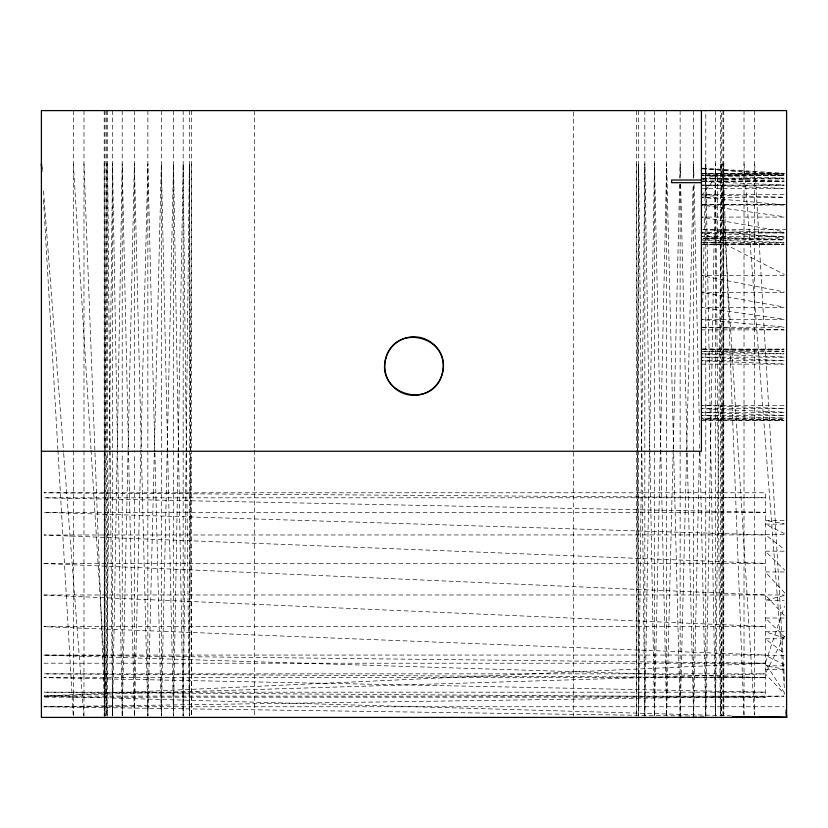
<?xml version="1.0" encoding="UTF-8"?>
<svg xmlns="http://www.w3.org/2000/svg" width="828" height="828" viewBox="0 0 828 828"><rect width="100%" height="100%" fill="white"/><g stroke="black" fill="none" stroke-linecap="round" stroke-linejoin="round"><path stroke-width="0.62" stroke-dasharray="4.14 3.1" d="M104.214 716.106L105.239 450.96M105.239 449.666L106.346 163.83M186.414 453.547L189.353 716.106L190.388 453.547L191.496 716.106L191.506 450.96M191.506 163.83L190.388 452.254L189.364 163.83L186.134 452.254M723.786 163.83L721.654 716.106L721.654 110.6M109.327 450.96L106.357 716.106L106.346 453.547M109.348 449.666L112.546 163.83L117.535 449.666M178.569 453.547L183.143 716.106L186.124 453.547M636.494 163.83L638.626 716.106L644.836 163.83L654.462 716.106L666.654 163.83L673.599 449.004M702.755 302.22L705.798 163.83L715.433 716.106L721.654 163.83M110.165 450.96L112.536 716.106L117.193 450.96M117.214 449.666L122.202 163.83L128.485 449.666M167.711 453.547L173.487 716.106L178.113 453.547M178.134 452.254L183.164 163.83L186.403 452.254M636.494 110.6L636.494 716.106L638.636 163.83L644.815 716.106L654.493 163.83L666.623 716.106L673.164 450.287M705.818 716.106L715.454 163.83L720.381 716.106L720.391 110.6M128.061 450.96L122.233 716.106L122.202 453.547M128.092 449.666L134.374 163.83L141.319 449.004M154.898 452.875L161.315 716.116L167.142 453.547M167.173 452.254L173.507 163.83L178.548 452.254M693.657 716.106L699.66 443.197M140.874 450.287L134.405 716.116L134.374 453.547M140.905 449.004L147.86 163.83L154.867 451.581M154.298 452.875L147.891 716.116L141.35 450.287M154.329 451.581L161.346 163.83L167.68 452.254M673.195 449.004L679.643 184.468M679.798 178.02L680.14 163.83L680.492 178.02M686.588 452.875L680.171 716.116L673.63 450.287M686.619 451.581L693.129 184.468M693.284 178.02L693.626 163.83L693.947 178.051M784.54 692.922L765.31 663.207L784.551 606.344M784.302 636.297L765.31 673.857L43.987 696.027L765.31 663.207L43.987 655.072L765.31 655.051L43.987 626.661M701.43 195.957L717.4 174.667L717.4 238.536L784.033 239.851L701.43 239.903L784.023 242.418L701.43 242.5L784.023 244.115L701.43 244.156L784.023 244.715L701.43 244.736M702.579 179.645L717.4 174.667M784.095 595.601L765.31 600.3L784.095 600.3M701.43 173.404L784.023 173.963L702.724 175.66L784.023 175.639L701.43 175.691L784.023 178.155M703.945 716.22L43.987 706.791L784.012 696.151L43.987 696.11L732.356 715.858M716.148 238.495L702.661 238.536L717.4 238.536L702.661 238.185L784.033 238.153M702.724 173.404L784.023 173.404M784.023 173.983L701.43 173.983L784.023 175.598M701.43 178.237L784.023 178.237L701.43 178.279L784.023 181.404M702.661 180.028L784.033 180.028M702.724 181.539L784.023 181.539L701.43 181.498L784.023 185.006M784.023 185.12L701.43 185.12L784.023 188.38M702.724 185.161L784.023 185.265M701.43 188.473L784.023 188.473M784.023 194.694L701.43 194.694L784.023 197.271L701.43 197.354L784.054 204.837M702.661 195.957L717.4 195.957M702.724 204.444L786.6 204.444M702.724 204.557L784.023 204.557M784.023 205.065L701.43 205.065L784.054 216.719M784.023 217.081L701.43 217.081L784.054 231.757M786.6 229.666L701.43 229.666L784.023 232.916M784.023 232.213L701.43 232.213L784.302 274.43M784.023 233.02L701.43 233.02L784.023 236.529M784.023 236.642L701.43 236.642L784.023 239.809M784.023 275.61L701.43 275.61L784.095 291.891M784.023 292.387L701.43 292.387L784.054 307.064M784.023 307.519L701.43 307.519L784.054 319.173M784.023 319.525L701.43 319.525L784.054 327.008M702.724 327.246L784.023 327.246M701.43 329.896L784.023 329.896M702.724 349.064L784.023 349.064M784.023 357.158L701.43 357.158L784.023 360.666M784.023 360.77L701.43 360.77L784.023 364.03M701.43 364.134L784.023 364.134M784.023 405.316L701.43 405.316L784.023 408.577M784.023 408.68L701.43 408.68L784.023 412.189M784.023 412.292L701.43 412.292L784.023 415.459M784.023 415.563L701.43 415.563L784.023 418.068M784.023 418.15L701.43 418.15L784.023 419.765L702.724 419.817M701.43 420.386L784.023 420.386L701.43 419.817M784.095 520.46L765.31 520.46L784.095 523.679M784.095 524.103L765.31 524.103L784.354 533.574M784.095 534.691L765.31 534.691L784.571 549.606M784.095 551.179L765.31 551.179L784.747 570.14M43.987 563.392L765.31 563.392L43.987 535.012L765.31 534.909L43.987 512.377L765.31 512.294L43.987 497.835L765.31 497.783L43.987 492.795L765.31 492.774L765.31 697.176L43.987 697.176M784.095 571.951L765.31 571.951L784.892 593.138M43.987 594.98L784.095 594.98M784.095 618.009L765.31 618.009L784.747 636.97M43.987 626.558L765.31 626.558L43.977 595.094M784.095 631.743L765.31 631.743L784.23 637.995M784.095 638.781L765.31 638.781L784.571 653.696M784.095 655.269L765.31 655.269L784.354 664.739M43.987 663.207L765.31 663.207M784.095 665.847L765.31 665.847L784.095 669.065M765.31 669.5L784.095 669.5M43.987 655.124L765.31 677.656L43.987 677.656L765.31 692.177L43.987 692.177L765.31 697.176M43.987 706.76L784.012 706.76M765.31 677.656L43.987 673.868L765.31 673.857L784.83 694.257M701.43 349.064L784.023 349.613L701.43 349.633L784.023 351.248L701.43 351.3L784.023 353.804L701.43 353.887L784.023 357.054M701.43 327.246L784.023 329.823M43.977 563.506L765.31 594.98L784.892 616.167M702.724 168.167L784.023 173.29M701.43 168.653L784.023 173.859M702.703 168.757L784.054 175.474M717.4 231.25L784.033 237.895M744.02 163.83L784.52 690.366M43.48 190.864L63.58 452.202M63.684 453.485L83.887 716.116M720.391 163.83L754.505 714.823M73.34 163.83L90.997 449.004M91.07 450.287L107.526 716.116M754.66 163.83L784.52 681.268M43.48 199.952L57.856 449.004M57.929 450.287L73.268 716.116M743.917 714.823L722.947 163.83L723.786 716.106M83.98 163.83L94.93 451.581M94.982 452.875L105.001 716.116L105.052 450.153M680.647 184.468L687.157 451.581M687.188 452.875L693.595 716.116L693.626 184.52M694.081 184.52L699.66 438.022M699.97 452.254L705.766 716.106L705.798 110.6M128.516 450.96L134.343 716.106M117.555 450.96L122.182 716.106M107.609 163.83L110.155 449.666M104.214 163.83L104.649 449.666M104.649 450.96L105.052 716.106M754.66 110.6L754.66 714.812M744.02 110.6L744.02 714.812M723.786 110.6L723.786 716.106M722.947 110.6L722.947 717.4M715.454 110.6L715.454 716.106M693.626 110.6L693.626 178.051M680.14 110.6L680.14 178.051M680.14 184.189L680.14 717.4M666.654 110.6L666.654 716.106M654.493 110.6L654.493 716.106M644.836 110.6L644.836 716.106M638.636 110.6L638.636 716.106M573.69 111.883L573.69 716.116M254.31 110.6L254.31 448.859M254.31 450.153L254.31 716.116M191.506 110.6L191.506 449.666M189.364 110.6L189.364 449.666M189.364 450.96L189.364 716.106M183.164 110.6L183.164 449.666M183.164 450.96L183.164 716.106M173.507 110.6L173.507 449.666M173.507 450.96L173.507 716.106M161.346 110.6L161.346 449.666M161.346 450.96L161.346 716.106M147.86 110.6L147.86 717.4M134.374 110.6L134.374 452.254M122.202 110.6L122.202 452.254M112.546 110.6L112.546 452.254M112.546 453.547L112.546 716.106M107.609 110.6L107.609 452.254M107.609 453.547L107.609 716.106M106.346 110.6L106.346 452.254M105.052 110.6L105.052 448.859M104.214 110.6L104.214 452.254M104.214 453.547L104.214 716.106M83.98 110.6L83.98 717.4M73.34 110.6L73.34 717.4"/><path stroke-width="1.24" d="M701.43 180.028L671.622 180.028L671.622 182.677L701.43 182.677M41.4 451.26L701.43 451.26L701.43 110.6M732.356 716.624L786.6 717.4L786.6 110.6L41.4 110.6L41.4 717.4L786.6 717.4L786.155 709.658M759.483 716.624L786.6 717.4L786.207 712.256M41.793 168.974L41.4 163.83L41.845 171.572M385.724 358.514C375.508 395.132 432.816 410.491 442.276 373.676C452.492 337.058 395.184 321.699 385.724 358.514M393.3 386.8A29.28 29.28 0 0 0 442.276 373.676A29.28 29.28 0 0 0 406.424 337.814A29.28 29.28 0 0 0 393.3 386.8"/></g></svg>
